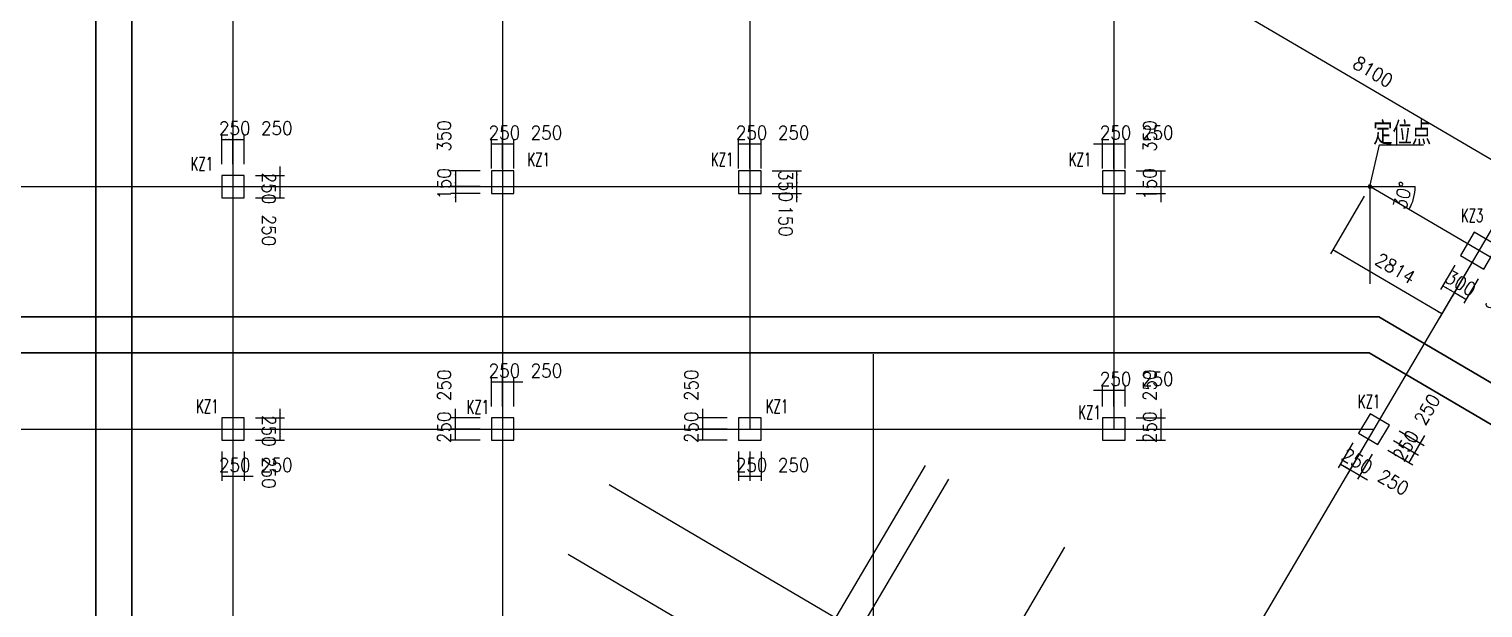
# Model space of a CAD drawing. Extents: x 387171 to 699106, y 11966 to 245688.
# Drawn here: x 574722 to 607071, y 140705 to 153597 of the extents above; entities that cross this region are included whole.
import ezdxf
from ezdxf.enums import TextEntityAlignment as Align

# ---------------------------------------------------------------- set-up
doc = ezdxf.new("R2010")
doc.units = 0
doc.header["$LTSCALE"] = 100
doc.header["$MEASUREMENT"] = 0
for name, color, linetype in [('COLU', 7, 'Continuous'), ('DIM', 3, 'Continuous'), ('DOTE', 253, 'Continuous'), ('h后浇带', 51, 'Continuous'), ('L-AXIS', 3, 'Continuous'), ('NUM', 7, 'Continuous')]:
    doc.layers.add(name, color=color, linetype=linetype)
doc.styles.get("Standard").update_dxf_attribs({"font": 'standard'})
doc.dimstyles.get("Standard").update_dxf_attribs({"dimtxt": 300, "dimasz": 100, "dimexe": 100, "dimexo": 250, "dimgap": 100, "dimtad": 0, "dimtoh": 1, "dimdec": 0, "dimdsep": 46, "dimcen": 0.09, "dimclrt": 7, "dimadec": 0, "dimazin": 0, "dimtfac": 1, "dimtdec": 4, "dimtofl": 0, "dimtmove": 0, "dimatfit": 3, "dimfxl": 1, "dimtolj": 1, "dimtzin": 0, "dimarcsym": 0})

# ---------------------------------------------------------------- blocks, each defined once
blk = doc.blocks.new('*D436')
at = {"layer": 'L-AXIS', "color": 0, "linetype": 'ByBlock', "lineweight": -2}
for p, q in [((600707, 153967), (601010, 154483)), ((600959, 154396), (607942, 150291)), ((607689, 149861), (607992, 150377))]:
    blk.add_line(p, q, dxfattribs=at)
for points in [[(600959, 154396), (601054, 154360), (601037, 154331)], [(607942, 150291), (607847, 150327), (607864, 150356)]]:
    blk.add_solid(points, dxfattribs=at)
at = {"layer": 'L-AXIS', "color": 7, "linetype": 'Continuous', "lineweight": -2, "insert": (604628, 152645), "char_height": 300, "width": 775, "attachment_point": 5, "rotation": 329.5454}
blk.add_mtext('8100', dxfattribs=at)
blk = doc.blocks.new('*D441')
at = {"layer": 'L-AXIS', "color": 0, "linetype": 'ByBlock', "lineweight": -2}
blk.add_arc((604558, 150088), 1006, 329.5454, 0, dxfattribs=at)
for points in [[(605563, 150088), (605575, 149987), (605542, 149989)], [(605425, 149578), (605456, 149675), (605486, 149659)]]:
    blk.add_solid(points, dxfattribs=at)
at = {"layer": 'L-AXIS', "color": 7, "linetype": 'Continuous', "lineweight": -2, "insert": (605432, 149850), "char_height": 300, "width": 453.33, "attachment_point": 8, "rotation": 74.7727}
blk.add_mtext('30%%D', dxfattribs=at)
blk = doc.blocks.new('*D4102')
at = {"layer": 'L-AXIS', "color": 0, "linetype": 'ByBlock', "lineweight": -2}
for p, q in [((604431, 149872), (603679, 148593)), ((606155, 147252), (603729, 148679)), ((606857, 148446), (606104, 147166))]:
    blk.add_line(p, q, dxfattribs=at)
for points in [[(603729, 148679), (603824, 148642), (603807, 148614)], [(606155, 147252), (606060, 147289), (606077, 147317)]]:
    blk.add_solid(points, dxfattribs=at)
at = {"layer": 'L-AXIS', "color": 7, "linetype": 'Continuous', "lineweight": -2, "insert": (605120, 148267), "char_height": 300, "width": 780, "attachment_point": 5, "rotation": 329.5454}
blk.add_mtext('2814', dxfattribs=at)
blk = doc.blocks.new('*D1767')
at = {"layer": 'DIM', "color": 0, "linetype": 'ByBlock', "lineweight": -2}
for p, q in [((579008, 150588), (579008, 151238)), ((579008, 151138), (579258, 151138)), ((579258, 150588), (579258, 151238))]:
    blk.add_line(p, q, dxfattribs=at)
for points in [[(579008, 151138), (579108, 151155), (579108, 151121)], [(579258, 151138), (579158, 151121), (579158, 151155)]]:
    blk.add_solid(points, dxfattribs=at)
at = {"layer": 'DIM', "color": 7, "linetype": 'Continuous', "lineweight": -2, "insert": (579298, 151388), "char_height": 300, "width": 566.67, "attachment_point": 5}
blk.add_mtext('250', dxfattribs=at)
blk = doc.blocks.new('*D1379')
at = {"layer": 'DIM', "color": 0, "linetype": 'ByBlock', "lineweight": -2}
for p, q in [((579258, 150588), (579258, 151238)), ((579258, 151138), (579508, 151138)), ((579508, 150588), (579508, 151238))]:
    blk.add_line(p, q, dxfattribs=at)
for points in [[(579258, 151138), (579358, 151155), (579358, 151121)], [(579508, 151138), (579408, 151121), (579408, 151155)]]:
    blk.add_solid(points, dxfattribs=at)
at = {"layer": 'DIM', "color": 7, "linetype": 'Continuous', "lineweight": -2, "insert": (580234, 151388), "char_height": 300, "width": 566.67, "attachment_point": 5}
blk.add_mtext('250', dxfattribs=at)
blk = doc.blocks.new('*D2144')
at = {"layer": 'DIM', "color": 0, "linetype": 'ByBlock', "lineweight": -2}
for p, q in [((579758, 150088), (580408, 150088)), ((579758, 149838), (580408, 149838)), ((580308, 149838), (580308, 150088))]:
    blk.add_line(p, q, dxfattribs=at)
for points in [[(580308, 150088), (580325, 149988), (580291, 149988)], [(580308, 149838), (580291, 149938), (580325, 149938)]]:
    blk.add_solid(points, dxfattribs=at)
at = {"layer": 'DIM', "color": 7, "linetype": 'Continuous', "lineweight": -2, "insert": (580058, 149112), "char_height": 300, "width": 566.67, "attachment_point": 5, "rotation": 270}
blk.add_mtext('250', dxfattribs=at)
blk = doc.blocks.new('*D1906')
at = {"layer": 'DIM', "color": 0, "linetype": 'ByBlock', "lineweight": -2}
for p, q in [((580308, 149888), (580308, 150538)), ((579758, 150338), (580408, 150338)), ((579758, 150088), (580408, 150088))]:
    blk.add_line(p, q, dxfattribs=at)
for points in [[(580308, 150338), (580291, 150438), (580325, 150438)], [(580308, 150088), (580325, 149988), (580291, 149988)]]:
    blk.add_solid(points, dxfattribs=at)
at = {"layer": 'DIM', "color": 7, "linetype": 'Continuous', "lineweight": -2, "insert": (580058, 150048), "char_height": 300, "width": 566.67, "attachment_point": 5, "rotation": 270}
blk.add_mtext('250', dxfattribs=at)
blk = doc.blocks.new('*D3029')
at = {"layer": 'DIM', "color": 0, "linetype": 'ByBlock', "lineweight": -2}
for p, q in [((579008, 144188), (579008, 143538)), ((579258, 144188), (579258, 143538)), ((579008, 143638), (579258, 143638))]:
    blk.add_line(p, q, dxfattribs=at)
for points in [[(579008, 143638), (579108, 143655), (579108, 143621)], [(579258, 143638), (579158, 143621), (579158, 143655)]]:
    blk.add_solid(points, dxfattribs=at)
at = {"layer": 'DIM', "color": 7, "linetype": 'Continuous', "lineweight": -2, "insert": (579298, 143888), "char_height": 300, "width": 566.67, "attachment_point": 5}
blk.add_mtext('250', dxfattribs=at)
blk = doc.blocks.new('*D2632')
at = {"layer": 'DIM', "color": 0, "linetype": 'ByBlock', "lineweight": -2}
for p, q in [((579258, 144188), (579258, 143538)), ((579508, 144188), (579508, 143538)), ((579058, 143638), (579708, 143638))]:
    blk.add_line(p, q, dxfattribs=at)
for points in [[(579258, 143638), (579158, 143621), (579158, 143655)], [(579508, 143638), (579608, 143655), (579608, 143621)]]:
    blk.add_solid(points, dxfattribs=at)
at = {"layer": 'DIM', "color": 7, "linetype": 'Continuous', "lineweight": -2, "insert": (580234, 143888), "char_height": 300, "width": 566.67, "attachment_point": 5}
blk.add_mtext('250', dxfattribs=at)
blk = doc.blocks.new('*D3381')
at = {"layer": 'DIM', "color": 0, "linetype": 'ByBlock', "lineweight": -2}
for p, q in [((579758, 144688), (580408, 144688)), ((580308, 144438), (580308, 144688)), ((579758, 144438), (580408, 144438))]:
    blk.add_line(p, q, dxfattribs=at)
for points in [[(580308, 144688), (580325, 144588), (580291, 144588)], [(580308, 144438), (580291, 144538), (580325, 144538)]]:
    blk.add_solid(points, dxfattribs=at)
at = {"layer": 'DIM', "color": 7, "linetype": 'Continuous', "lineweight": -2, "insert": (580058, 143712), "char_height": 300, "width": 566.67, "attachment_point": 5, "rotation": 270}
blk.add_mtext('250', dxfattribs=at)
blk = doc.blocks.new('*D3166')
at = {"layer": 'DIM', "color": 0, "linetype": 'ByBlock', "lineweight": -2}
for p, q in [((579758, 144938), (580408, 144938)), ((580308, 144488), (580308, 145138)), ((579758, 144688), (580408, 144688))]:
    blk.add_line(p, q, dxfattribs=at)
for points in [[(580308, 144938), (580291, 145038), (580325, 145038)], [(580308, 144688), (580325, 144588), (580291, 144588)]]:
    blk.add_solid(points, dxfattribs=at)
at = {"layer": 'DIM', "color": 7, "linetype": 'Continuous', "lineweight": -2, "insert": (580058, 144648), "char_height": 300, "width": 566.67, "attachment_point": 5, "rotation": 270}
blk.add_mtext('250', dxfattribs=at)
blk = doc.blocks.new('*D38')
at = {"layer": 'DIM', "color": 0, "linetype": 'ByBlock', "lineweight": -2}
for p, q in [((604178, 144384), (603849, 143823)), ((604394, 144257), (604064, 143697)), ((603900, 143910), (604115, 143783))]:
    blk.add_line(p, q, dxfattribs=at)
for points in [[(603900, 143910), (603994, 143873), (603977, 143844)], [(604115, 143783), (604020, 143819), (604037, 143848)]]:
    blk.add_solid(points, dxfattribs=at)
at = {"layer": 'DIM', "color": 7, "linetype": 'Continuous', "lineweight": -2, "insert": (604276, 143978), "char_height": 300, "width": 566.67, "attachment_point": 5, "rotation": 329.5454}
blk.add_mtext('250', dxfattribs=at)
blk = doc.blocks.new('*D4366')
at = {"layer": 'DIM', "color": 0, "linetype": 'ByBlock', "lineweight": -2}
for p, q in [((604394, 144257), (604064, 143697)), ((604609, 144130), (604280, 143570)), ((603943, 143884), (604503, 143555))]:
    blk.add_line(p, q, dxfattribs=at)
for points in [[(604115, 143783), (604020, 143819), (604037, 143848)], [(604331, 143656), (604425, 143620), (604408, 143591)]]:
    blk.add_solid(points, dxfattribs=at)
at = {"layer": 'DIM', "color": 7, "linetype": 'Continuous', "lineweight": -2, "insert": (605083, 143503), "char_height": 300, "width": 566.67, "attachment_point": 5, "rotation": 329.5454}
blk.add_mtext('250', dxfattribs=at)
blk = doc.blocks.new('*D557')
at = {"layer": 'DIM', "color": 0, "linetype": 'ByBlock', "lineweight": -2}
for p, q in [((605078, 144435), (605639, 144105)), ((604952, 144219), (605512, 143890)), ((605426, 143940), (605552, 144156))]:
    blk.add_line(p, q, dxfattribs=at)
for points in [[(605426, 143940), (605462, 144035), (605491, 144018)], [(605552, 144156), (605516, 144061), (605487, 144078)]]:
    blk.add_solid(points, dxfattribs=at)
at = {"layer": 'DIM', "color": 7, "linetype": 'Continuous', "lineweight": -2, "insert": (605357, 144317), "char_height": 300, "width": 566.67, "attachment_point": 5, "rotation": 59.5454}
blk.add_mtext('250', dxfattribs=at)
blk = doc.blocks.new('*D182')
at = {"layer": 'DIM', "color": 0, "linetype": 'ByBlock', "lineweight": -2}
for p, q in [((605205, 144650), (605765, 144321)), ((605078, 144435), (605639, 144105)), ((605451, 143983), (605780, 144544))]:
    blk.add_line(p, q, dxfattribs=at)
for points in [[(605679, 144371), (605715, 144466), (605744, 144449)], [(605552, 144156), (605516, 144061), (605487, 144078)]]:
    blk.add_solid(points, dxfattribs=at)
at = {"layer": 'DIM', "color": 7, "linetype": 'Continuous', "lineweight": -2, "insert": (605832, 145124), "char_height": 300, "width": 566.67, "attachment_point": 5, "rotation": 59.5454}
blk.add_mtext('250', dxfattribs=at)
blk = doc.blocks.new('*D1077')
at = {"layer": 'DIM', "color": 0, "linetype": 'ByBlock', "lineweight": -2}
for p, q in [((598608, 150488), (598608, 151138)), ((598858, 150488), (598858, 151138)), ((598408, 151038), (599058, 151038))]:
    blk.add_line(p, q, dxfattribs=at)
for points in [[(598608, 151038), (598508, 151021), (598508, 151055)], [(598858, 151038), (598958, 151055), (598958, 151021)]]:
    blk.add_solid(points, dxfattribs=at)
at = {"layer": 'DIM', "color": 7, "linetype": 'Continuous', "lineweight": -2, "insert": (598898, 151288), "char_height": 300, "width": 566.67, "attachment_point": 5}
blk.add_mtext('250', dxfattribs=at)
blk = doc.blocks.new('*D1262')
at = {"layer": 'DIM', "color": 0, "linetype": 'ByBlock', "lineweight": -2}
for p, q in [((598858, 150488), (598858, 151138)), ((599108, 150488), (599108, 151138)), ((598858, 151038), (599108, 151038))]:
    blk.add_line(p, q, dxfattribs=at)
for points in [[(598858, 151038), (598958, 151055), (598958, 151021)], [(599108, 151038), (599008, 151021), (599008, 151055)]]:
    blk.add_solid(points, dxfattribs=at)
at = {"layer": 'DIM', "color": 7, "linetype": 'Continuous', "lineweight": -2, "insert": (599834, 151288), "char_height": 300, "width": 566.67, "attachment_point": 5}
blk.add_mtext('250', dxfattribs=at)
blk = doc.blocks.new('*D864')
at = {"layer": 'DIM', "color": 0, "linetype": 'ByBlock', "lineweight": -2}
for p, q in [((599908, 149738), (599908, 150288)), ((599358, 150088), (600008, 150088)), ((599358, 149938), (600008, 149938))]:
    blk.add_line(p, q, dxfattribs=at)
for points in [[(599908, 150088), (599891, 150188), (599925, 150188)], [(599908, 149938), (599925, 149838), (599891, 149838)]]:
    blk.add_solid(points, dxfattribs=at)
at = {"layer": 'DIM', "color": 7, "linetype": 'Continuous', "lineweight": -2, "insert": (599658, 150149), "char_height": 300, "width": 476.67, "attachment_point": 5, "rotation": 90}
blk.add_mtext('150', dxfattribs=at)
blk = doc.blocks.new('*D1770')
at = {"layer": 'DIM', "color": 0, "linetype": 'ByBlock', "lineweight": -2}
for p, q in [((599358, 150438), (600008, 150438)), ((599908, 150088), (599908, 150438)), ((599358, 150088), (600008, 150088))]:
    blk.add_line(p, q, dxfattribs=at)
for points in [[(599908, 150438), (599925, 150338), (599891, 150338)], [(599908, 150088), (599891, 150188), (599925, 150188)]]:
    blk.add_solid(points, dxfattribs=at)
at = {"layer": 'DIM', "color": 7, "linetype": 'Continuous', "lineweight": -2, "insert": (599658, 151214), "char_height": 300, "width": 566.67, "attachment_point": 5, "rotation": 90}
blk.add_mtext('350', dxfattribs=at)
blk = doc.blocks.new('*D3011')
at = {"layer": 'DIM', "color": 0, "linetype": 'ByBlock', "lineweight": -2}
for p, q in [((598608, 145188), (598608, 145654)), ((598858, 145188), (598858, 145654)), ((598408, 145554), (599058, 145554))]:
    blk.add_line(p, q, dxfattribs=at)
for points in [[(598608, 145554), (598508, 145538), (598508, 145571)], [(598858, 145554), (598958, 145571), (598958, 145538)]]:
    blk.add_solid(points, dxfattribs=at)
at = {"layer": 'DIM', "color": 7, "linetype": 'Continuous', "lineweight": -2, "insert": (598898, 145804), "char_height": 300, "width": 566.67, "attachment_point": 5}
blk.add_mtext('250', dxfattribs=at)
blk = doc.blocks.new('*D2608')
at = {"layer": 'DIM', "color": 0, "linetype": 'ByBlock', "lineweight": -2}
for p, q in [((598858, 145188), (598858, 145654)), ((599108, 145188), (599108, 145654)), ((598858, 145554), (599108, 145554))]:
    blk.add_line(p, q, dxfattribs=at)
for points in [[(598858, 145554), (598958, 145571), (598958, 145538)], [(599108, 145554), (599008, 145538), (599008, 145571)]]:
    blk.add_solid(points, dxfattribs=at)
at = {"layer": 'DIM', "color": 7, "linetype": 'Continuous', "lineweight": -2, "insert": (599834, 145804), "char_height": 300, "width": 566.67, "attachment_point": 5}
blk.add_mtext('250', dxfattribs=at)
blk = doc.blocks.new('*D3359')
at = {"layer": 'DIM', "color": 0, "linetype": 'ByBlock', "lineweight": -2}
for p, q in [((599358, 144688), (600008, 144688)), ((599908, 144438), (599908, 144688)), ((599358, 144438), (600008, 144438))]:
    blk.add_line(p, q, dxfattribs=at)
for points in [[(599908, 144688), (599925, 144588), (599891, 144588)], [(599908, 144438), (599891, 144538), (599925, 144538)]]:
    blk.add_solid(points, dxfattribs=at)
at = {"layer": 'DIM', "color": 7, "linetype": 'Continuous', "lineweight": -2, "insert": (599658, 144728), "char_height": 300, "width": 566.67, "attachment_point": 5, "rotation": 90}
blk.add_mtext('250', dxfattribs=at)
blk = doc.blocks.new('*D3152')
at = {"layer": 'DIM', "color": 0, "linetype": 'ByBlock', "lineweight": -2}
for p, q in [((599358, 144938), (600008, 144938)), ((599908, 144488), (599908, 145138)), ((599358, 144688), (600008, 144688))]:
    blk.add_line(p, q, dxfattribs=at)
for points in [[(599908, 144938), (599891, 145038), (599925, 145038)], [(599908, 144688), (599925, 144588), (599891, 144588)]]:
    blk.add_solid(points, dxfattribs=at)
at = {"layer": 'DIM', "color": 7, "linetype": 'Continuous', "lineweight": -2, "insert": (599658, 145664), "char_height": 300, "width": 566.67, "attachment_point": 5, "rotation": 90}
blk.add_mtext('250', dxfattribs=at)
blk = doc.blocks.new('*D3896')
at = {"layer": 'DIM', "color": 0, "linetype": 'ByBlock', "lineweight": -2}
for p, q in [((590508, 150488), (590508, 151138)), ((590758, 150488), (590758, 151138)), ((590508, 151038), (590758, 151038))]:
    blk.add_line(p, q, dxfattribs=at)
for points in [[(590508, 151038), (590608, 151055), (590608, 151021)], [(590758, 151038), (590658, 151021), (590658, 151055)]]:
    blk.add_solid(points, dxfattribs=at)
at = {"layer": 'DIM', "color": 7, "linetype": 'Continuous', "lineweight": -2, "insert": (590798, 151288), "char_height": 300, "width": 566.67, "attachment_point": 5}
blk.add_mtext('250', dxfattribs=at)
blk = doc.blocks.new('*D3657')
at = {"layer": 'DIM', "color": 0, "linetype": 'ByBlock', "lineweight": -2}
for p, q in [((590758, 150488), (590758, 151138)), ((591008, 150488), (591008, 151138)), ((590758, 151038), (591008, 151038))]:
    blk.add_line(p, q, dxfattribs=at)
for points in [[(590758, 151038), (590858, 151055), (590858, 151021)], [(591008, 151038), (590908, 151021), (590908, 151055)]]:
    blk.add_solid(points, dxfattribs=at)
at = {"layer": 'DIM', "color": 7, "linetype": 'Continuous', "lineweight": -2, "insert": (591734, 151288), "char_height": 300, "width": 566.67, "attachment_point": 5}
blk.add_mtext('250', dxfattribs=at)
blk = doc.blocks.new('*D3847')
at = {"layer": 'DIM', "color": 0, "linetype": 'ByBlock', "lineweight": -2}
for p, q in [((591808, 149738), (591808, 150288)), ((591258, 150088), (591908, 150088)), ((591258, 149938), (591908, 149938))]:
    blk.add_line(p, q, dxfattribs=at)
for points in [[(591808, 150088), (591791, 150188), (591825, 150188)], [(591808, 149938), (591825, 149838), (591791, 149838)]]:
    blk.add_solid(points, dxfattribs=at)
at = {"layer": 'DIM', "color": 7, "linetype": 'Continuous', "lineweight": -2, "insert": (591558, 149323), "char_height": 300, "width": 476.67, "attachment_point": 5, "rotation": 270}
blk.add_mtext('150', dxfattribs=at)
blk = doc.blocks.new('*D21')
at = {"layer": 'DIM', "color": 0, "linetype": 'ByBlock', "lineweight": -2}
for p, q in [((591258, 150438), (591908, 150438)), ((591808, 150088), (591808, 150438)), ((591258, 150088), (591908, 150088))]:
    blk.add_line(p, q, dxfattribs=at)
for points in [[(591808, 150438), (591825, 150338), (591791, 150338)], [(591808, 150088), (591791, 150188), (591825, 150188)]]:
    blk.add_solid(points, dxfattribs=at)
at = {"layer": 'DIM', "color": 7, "linetype": 'Continuous', "lineweight": -2, "insert": (591558, 150098), "char_height": 300, "width": 566.67, "attachment_point": 5, "rotation": 270}
blk.add_mtext('350', dxfattribs=at)
blk = doc.blocks.new('*D4354')
at = {"layer": 'DIM', "color": 0, "linetype": 'ByBlock', "lineweight": -2}
for p, q in [((590258, 144938), (589608, 144938)), ((589708, 145138), (589708, 144488)), ((590258, 144688), (589608, 144688))]:
    blk.add_line(p, q, dxfattribs=at)
for points in [[(589708, 144938), (589691, 145038), (589725, 145038)], [(589708, 144688), (589725, 144588), (589691, 144588)]]:
    blk.add_solid(points, dxfattribs=at)
at = {"layer": 'DIM', "color": 7, "linetype": 'Continuous', "lineweight": -2, "insert": (589458, 145664), "char_height": 300, "width": 566.67, "attachment_point": 5, "rotation": 90}
blk.add_mtext('250', dxfattribs=at)
blk = doc.blocks.new('*D535')
at = {"layer": 'DIM', "color": 0, "linetype": 'ByBlock', "lineweight": -2}
for p, q in [((590258, 144688), (589608, 144688)), ((589708, 144688), (589708, 144438)), ((590258, 144438), (589608, 144438))]:
    blk.add_line(p, q, dxfattribs=at)
for points in [[(589708, 144688), (589725, 144588), (589691, 144588)], [(589708, 144438), (589691, 144538), (589725, 144538)]]:
    blk.add_solid(points, dxfattribs=at)
at = {"layer": 'DIM', "color": 7, "linetype": 'Continuous', "lineweight": -2, "insert": (589458, 144728), "char_height": 300, "width": 566.67, "attachment_point": 5, "rotation": 90}
blk.add_mtext('250', dxfattribs=at)
blk = doc.blocks.new('*D164')
at = {"layer": 'DIM', "color": 0, "linetype": 'ByBlock', "lineweight": -2}
for p, q in [((590508, 144188), (590508, 143538)), ((590758, 144188), (590758, 143538)), ((590508, 143638), (590758, 143638))]:
    blk.add_line(p, q, dxfattribs=at)
for points in [[(590508, 143638), (590608, 143655), (590608, 143621)], [(590758, 143638), (590658, 143621), (590658, 143655)]]:
    blk.add_solid(points, dxfattribs=at)
at = {"layer": 'DIM', "color": 7, "linetype": 'Continuous', "lineweight": -2, "insert": (590798, 143888), "char_height": 300, "width": 566.67, "attachment_point": 5}
blk.add_mtext('250', dxfattribs=at)
blk = doc.blocks.new('*D1054')
at = {"layer": 'DIM', "color": 0, "linetype": 'ByBlock', "lineweight": -2}
for p, q in [((590758, 144188), (590758, 143538)), ((591008, 144188), (591008, 143538)), ((590758, 143638), (591008, 143638))]:
    blk.add_line(p, q, dxfattribs=at)
for points in [[(590758, 143638), (590858, 143655), (590858, 143621)], [(591008, 143638), (590908, 143621), (590908, 143655)]]:
    blk.add_solid(points, dxfattribs=at)
at = {"layer": 'DIM', "color": 7, "linetype": 'Continuous', "lineweight": -2, "insert": (591734, 143888), "char_height": 300, "width": 566.67, "attachment_point": 5}
blk.add_mtext('250', dxfattribs=at)
blk = doc.blocks.new('*D3198')
at = {"layer": 'DIM', "color": 0, "linetype": 'ByBlock', "lineweight": -2}
for p, q in [((584758, 150438), (584108, 150438)), ((584208, 150438), (584208, 150088)), ((584758, 150088), (584108, 150088))]:
    blk.add_line(p, q, dxfattribs=at)
for points in [[(584208, 150438), (584225, 150338), (584191, 150338)], [(584208, 150088), (584191, 150188), (584225, 150188)]]:
    blk.add_solid(points, dxfattribs=at)
at = {"layer": 'DIM', "color": 7, "linetype": 'Continuous', "lineweight": -2, "insert": (583958, 151214), "char_height": 300, "width": 566.67, "attachment_point": 5, "rotation": 90}
blk.add_mtext('350', dxfattribs=at)
blk = doc.blocks.new('*D2802')
at = {"layer": 'DIM', "color": 0, "linetype": 'ByBlock', "lineweight": -2}
for p, q in [((584208, 150288), (584208, 149738)), ((584758, 150088), (584108, 150088)), ((584758, 149938), (584108, 149938))]:
    blk.add_line(p, q, dxfattribs=at)
for points in [[(584208, 150088), (584191, 150188), (584225, 150188)], [(584208, 149938), (584225, 149838), (584191, 149838)]]:
    blk.add_solid(points, dxfattribs=at)
at = {"layer": 'DIM', "color": 7, "linetype": 'Continuous', "lineweight": -2, "insert": (583958, 150149), "char_height": 300, "width": 476.67, "attachment_point": 5, "rotation": 90}
blk.add_mtext('150', dxfattribs=at)
blk = doc.blocks.new('*D2999')
at = {"layer": 'DIM', "color": 0, "linetype": 'ByBlock', "lineweight": -2}
for p, q in [((585008, 150488), (585008, 151138)), ((585258, 150488), (585258, 151138)), ((585008, 151038), (585258, 151038))]:
    blk.add_line(p, q, dxfattribs=at)
for points in [[(585008, 151038), (585108, 151055), (585108, 151021)], [(585258, 151038), (585158, 151021), (585158, 151055)]]:
    blk.add_solid(points, dxfattribs=at)
at = {"layer": 'DIM', "color": 7, "linetype": 'Continuous', "lineweight": -2, "insert": (585298, 151288), "char_height": 300, "width": 566.67, "attachment_point": 5}
blk.add_mtext('250', dxfattribs=at)
blk = doc.blocks.new('*D3879')
at = {"layer": 'DIM', "color": 0, "linetype": 'ByBlock', "lineweight": -2}
for p, q in [((585258, 150488), (585258, 151138)), ((585508, 150488), (585508, 151138)), ((585258, 151038), (585508, 151038))]:
    blk.add_line(p, q, dxfattribs=at)
for points in [[(585258, 151038), (585358, 151055), (585358, 151021)], [(585508, 151038), (585408, 151021), (585408, 151055)]]:
    blk.add_solid(points, dxfattribs=at)
at = {"layer": 'DIM', "color": 7, "linetype": 'Continuous', "lineweight": -2, "insert": (586234, 151288), "char_height": 300, "width": 566.67, "attachment_point": 5}
blk.add_mtext('250', dxfattribs=at)
blk = doc.blocks.new('*D3491')
at = {"layer": 'DIM', "color": 0, "linetype": 'ByBlock', "lineweight": -2}
for p, q in [((585008, 145188), (585008, 145838)), ((585008, 145738), (585258, 145738)), ((585258, 145188), (585258, 145838))]:
    blk.add_line(p, q, dxfattribs=at)
for points in [[(585008, 145738), (585108, 145755), (585108, 145721)], [(585258, 145738), (585158, 145721), (585158, 145755)]]:
    blk.add_solid(points, dxfattribs=at)
at = {"layer": 'DIM', "color": 7, "linetype": 'Continuous', "lineweight": -2, "insert": (585298, 145988), "char_height": 300, "width": 566.67, "attachment_point": 5}
blk.add_mtext('250', dxfattribs=at)
blk = doc.blocks.new('*D4238')
at = {"layer": 'DIM', "color": 0, "linetype": 'ByBlock', "lineweight": -2}
for p, q in [((585058, 145738), (585708, 145738)), ((585258, 145188), (585258, 145838)), ((585508, 145188), (585508, 145838))]:
    blk.add_line(p, q, dxfattribs=at)
for points in [[(585258, 145738), (585158, 145721), (585158, 145755)], [(585508, 145738), (585608, 145755), (585608, 145721)]]:
    blk.add_solid(points, dxfattribs=at)
at = {"layer": 'DIM', "color": 7, "linetype": 'Continuous', "lineweight": -2, "insert": (586234, 145988), "char_height": 300, "width": 566.67, "attachment_point": 5}
blk.add_mtext('250', dxfattribs=at)
blk = doc.blocks.new('*D4017')
at = {"layer": 'DIM', "color": 0, "linetype": 'ByBlock', "lineweight": -2}
for p, q in [((584758, 144688), (584108, 144688)), ((584208, 144438), (584208, 144688)), ((584758, 144438), (584108, 144438))]:
    blk.add_line(p, q, dxfattribs=at)
for points in [[(584208, 144688), (584225, 144588), (584191, 144588)], [(584208, 144438), (584191, 144538), (584225, 144538)]]:
    blk.add_solid(points, dxfattribs=at)
at = {"layer": 'DIM', "color": 7, "linetype": 'Continuous', "lineweight": -2, "insert": (583958, 144728), "char_height": 300, "width": 566.67, "attachment_point": 5, "rotation": 90}
blk.add_mtext('250', dxfattribs=at)
blk = doc.blocks.new('*D203')
at = {"layer": 'DIM', "color": 0, "linetype": 'ByBlock', "lineweight": -2}
for p, q in [((584758, 144938), (584108, 144938)), ((584208, 144488), (584208, 145138)), ((584758, 144688), (584108, 144688))]:
    blk.add_line(p, q, dxfattribs=at)
for points in [[(584208, 144938), (584191, 145038), (584225, 145038)], [(584208, 144688), (584225, 144588), (584191, 144588)]]:
    blk.add_solid(points, dxfattribs=at)
at = {"layer": 'DIM', "color": 7, "linetype": 'Continuous', "lineweight": -2, "insert": (583958, 145664), "char_height": 300, "width": 566.67, "attachment_point": 5, "rotation": 90}
blk.add_mtext('250', dxfattribs=at)
blk = doc.blocks.new('*D1425')
at = {"layer": 'DIM', "color": 0, "linetype": 'ByBlock', "lineweight": -2}
for p, q in [((606446, 148340), (606126, 147796)), ((606705, 148187), (606385, 147644)), ((606177, 147882), (606436, 147730))]:
    blk.add_line(p, q, dxfattribs=at)
for points in [[(606177, 147882), (606272, 147846), (606255, 147817)], [(606436, 147730), (606341, 147766), (606358, 147795)]]:
    blk.add_solid(points, dxfattribs=at)
at = {"layer": 'DIM', "color": 7, "linetype": 'Continuous', "lineweight": -2, "insert": (606576, 147938), "char_height": 300, "width": 566.67, "attachment_point": 5, "rotation": 329.5454}
blk.add_mtext('300', dxfattribs=at)
blk = doc.blocks.new('*D1821')
at = {"layer": 'DIM', "color": 0, "linetype": 'ByBlock', "lineweight": -2}
for p, q in [((606705, 148187), (606385, 147644)), ((606963, 148035), (606644, 147492)), ((606436, 147730), (606694, 147578))]:
    blk.add_line(p, q, dxfattribs=at)
for points in [[(606436, 147730), (606530, 147693), (606514, 147665)], [(606694, 147578), (606600, 147614), (606617, 147643)]]:
    blk.add_solid(points, dxfattribs=at)
at = {"layer": 'DIM', "color": 7, "linetype": 'Continuous', "lineweight": -2, "insert": (607469, 147412), "char_height": 300, "width": 566.67, "attachment_point": 5, "rotation": 329.5454}
blk.add_mtext('300', dxfattribs=at)
blk = doc.blocks.new('后浇带现场')
at = {"color": 6, "lineweight": 30}
for points in [[(760007, 730049), (760007, 673430), (717757, 673430), (717757, 730049)], [(759207, 730049), (759207, 674230), (718557, 674230), (718557, 730049)], [(806265, 663346), (787754, 674230), (759207, 674230), (759207, 625070)], [(805860, 662656), (787536, 673430), (760007, 673430), (760007, 625070)]]:
    blk.add_lwpolyline(points, dxfattribs=at)
at = {"layer": 'h后浇带', "color": 1}
for p, q in [((759207, 651530), (759207, 730049)), ((760007, 730049), (760007, 651530)), ((662168, 674230), (787754, 674230)), ((662200, 673430), (787536, 673430))]:
    blk.add_line(p, q, dxfattribs=at)

msp = doc.modelspace()

# ---------------------------------------------------------------- linework, layer by layer
at = {"layer": 'COLU'}
for points in [[(585008.1, 149937.9), (585508.1, 149937.9), (585508.1, 150437.9), (585008.1, 150437.9)], [(590508.1, 149937.9), (591008.1, 149937.9), (591008.1, 150437.9), (590508.1, 150437.9)], [(598608.1, 149937.9), (599108.1, 149937.9), (599108.1, 150437.9), (598608.1, 150437.9)], [(579008.1, 149837.9), (579508.1, 149837.9), (579508.1, 150337.9), (579008.1, 150337.9)], [(579008.1, 144437.9), (579508.1, 144437.9), (579508.1, 144937.9), (579008.1, 144937.9)], [(585008.1, 144437.9), (585508.1, 144437.9), (585508.1, 144937.9), (585008.1, 144937.9)], [(590508.1, 144437.9), (591008.1, 144437.9), (591008.1, 144937.9), (590508.1, 144937.9)], [(598608.1, 144437.9), (599108.1, 144437.9), (599108.1, 144937.9), (598608.1, 144937.9)], [(604305, 144599.1), (604736, 144345.7), (604989.4, 144776.7), (604558.4, 145030.2)]]:
    msp.add_lwpolyline(points, close=True, dxfattribs=at)
at = {"layer": 'COLU', "color": 200}
msp.add_lwpolyline([(606573, 148555), (607090.2, 148250.9), (607394.3, 148768.1), (606877.1, 149072.3)], close=True, dxfattribs=at)
at = {"layer": 'DOTE'}
for p, q in [((579258.1, 213087.9), (579258.1, 100087.9)), ((585258.1, 173087.9), (585258.1, 133287.9)), ((590758.1, 173087.9), (590758.1, 144687.9)), ((598858.1, 167587.9), (598858.1, 144687.9)), ((601053.4, 138575.8), (612913.9, 158747.3)), ((491246.2, 150087.9), (605563.5, 150087.9)), ((644089.8, 126843.9), (604557.8, 150087.9)), ((604557.8, 150087.9), (604557.8, 147925.2)), ((593508.1, 138687.9), (593508.1, 146357.9)), ((491462.9, 144687.9), (604647.2, 144687.9)), ((594660, 143880.5), (583042.3, 124121.8)), ((587628.3, 143453.4), (636841.8, 114516.9)), ((595177.3, 143576.4), (589686.9, 134238.7)), ((597763.4, 142055.8), (591360.6, 131166.4)), ((586716, 141901.7), (605891.9, 130626.7))]:
    msp.add_line(p, q, dxfattribs=at)
at = {"layer": 'L-AXIS'}
msp.add_lwpolyline([(604557.8, 150087.9), (604770.1, 151018.4), (605751.9, 151018.4)], dxfattribs=at)
msp.add_lwpolyline([(604523, 150102, 1), (604592.6, 150073.9, 1)], format="xyb", close=True, dxfattribs=at)

# ---------------------------------------------------------------- block references
at = {"color": 3, "lineweight": 30}
msp.add_blockref('后浇带现场', (-182998.7, -527042.1), dxfattribs=at)

# ---------------------------------------------------------------- texts
at = {"layer": 'L-AXIS', "width": 0.7}
msp.add_text('定位点', height=450, dxfattribs=at).set_placement((605275, 151071.7), align=Align.CENTER)
at = {"layer": 'NUM', "color": 200, "width": 0.7}
for s, p in [('KZ1', (585811.3, 150544)), ('KZ1', (589892.1, 150544)), ('KZ1', (597854.3, 150544)), ('KZ1', (578315.3, 150444)), ('KZ3', (606580.1, 149296.1)), ('KZ1', (578438.1, 145044)), ('KZ1', (584456, 145028.8)), ('KZ1', (591114.1, 145044)), ('KZ1', (604287.6, 145154.5)), ('KZ1', (598068.2, 144912.9))]:
    msp.add_text(s, height=300, dxfattribs=at).set_placement(p)

# ---------------------------------------------------------------- dimensions: what is measured, and where the dimension line sits
at = {"layer": 'DIM', "color": 200}
for p1, p2, distance, picture, middle in [((579008.1, 150337.9), (579258.1, 150337.9), 800, '*D1767', (578790, 151387.9)), ((579258.1, 150337.9), (579508.1, 150337.9), 800, '*D1379', (579726.1, 151387.9)), ((585008.1, 150437.9), (585008.1, 150087.9), -800, '*D3198', (583958.1, 150656)), ((585008.1, 150237.9), (585258.1, 150237.9), 800, '*D2999', (584790, 151287.9)), ((585258.1, 150237.9), (585508.1, 150237.9), 800, '*D3879', (585726.1, 151287.9)), ((590508.1, 150237.9), (590758.1, 150237.9), 800, '*D3896', (590290, 151287.9)), ((590758.1, 150237.9), (591008.1, 150237.9), 800, '*D3657', (591226.1, 151287.9)), ((598608.1, 150237.9), (598858.1, 150237.9), 800, '*D1077', (598390, 151287.9)), ((598858.1, 150237.9), (599108.1, 150237.9), 800, '*D1262', (599326.1, 151287.9)), ((599108.1, 150087.9), (599108.1, 150437.9), -800, '*D1770', (599658.1, 150656)), ((579508.1, 150087.9), (579508.1, 150337.9), -800, '*D1906', (580058.1, 150556)), ((585008.1, 150087.9), (585008.1, 149937.9), -800, '*D2802', (583958.1, 149736)), ((591008.1, 150087.9), (591008.1, 150437.9), -800, '*D21', (591558.1, 150656)), ((599108.1, 149937.9), (599108.1, 150087.9), -800, '*D864', (599658.1, 149736)), ((591008.1, 149937.9), (591008.1, 150087.9), -800, '*D3847', (591558.1, 149736)), ((579508.1, 149837.9), (579508.1, 150087.9), -800, '*D2144', (580058.1, 149619.9)), ((606573, 148555), (606831.6, 148403), -780.9, '*D1425', (606115.9, 148207.9)), ((585008.1, 144687.9), (585008.1, 144937.9), 800, '*D203', (583958.1, 145156)), ((585008.1, 144937.9), (585258.1, 144937.9), 800, '*D3491', (584790, 145987.9)), ((585258.1, 144937.9), (585508.1, 144937.9), 800, '*D4238', (585726.1, 145987.9)), ((590508.1, 144937.9), (590508.1, 144687.9), -800, '*D4354', (589458.1, 145156)), ((598608.1, 144937.9), (598858.1, 144937.9), 616.5, '*D3011', (598390, 145804.4)), ((598858.1, 144937.9), (599108.1, 144937.9), 616.5, '*D2608', (599326.1, 145804.4)), ((599108.1, 144687.9), (599108.1, 144937.9), -800, '*D3152', (599658.1, 145156)), ((604862.7, 144561.2), (604989.4, 144776.7), -800, '*D182', (605574.1, 144685.9)), ((579508.1, 144687.9), (579508.1, 144937.9), -800, '*D3166', (580058.1, 145156)), ((585008.1, 144437.9), (585008.1, 144687.9), 800, '*D4017', (583958.1, 144219.9)), ((590508.1, 144687.9), (590508.1, 144437.9), -800, '*D535', (589458.1, 144219.9)), ((599108.1, 144437.9), (599108.1, 144687.9), -800, '*D3359', (599658.1, 144219.9)), ((579508.1, 144437.9), (579508.1, 144687.9), -800, '*D3381', (580058.1, 144219.9)), ((604736, 144345.7), (604862.7, 144561.2), -800, '*D557', (605099.6, 143878.9)), ((579008.1, 144437.9), (579258.1, 144437.9), -800, '*D3029', (578790, 143887.9)), ((579258.1, 144437.9), (579508.1, 144437.9), -800, '*D2632', (579726.1, 143887.9)), ((590508.1, 144437.9), (590758.1, 144437.9), -800, '*D164', (590290, 143887.9)), ((590758.1, 144437.9), (591008.1, 144437.9), -800, '*D1054', (591226.1, 143887.9)), ((604305, 144599.1), (604520.5, 144472.4), -800, '*D38', (603838.2, 144235.6)), ((604520.5, 144472.4), (604736, 144345.7), -800, '*D4366', (604645.2, 143761.1))]:
    dim = msp.add_aligned_dim(p1=p1, p2=p2, distance=distance, dimstyle='Standard', dxfattribs=at)
    dim.commit()
    dim.dimension.update_dxf_attribs({"geometry": picture, "text_midpoint": middle})
dim = msp.add_linear_dim(base=(606694.4, 147577.7), p1=(606831.6, 148403), p2=(607090.2, 148250.9), angle=149.54537, dimstyle='Standard', dxfattribs=at)
dim.commit()
dim.dimension.update_dxf_attribs({"geometry": '*D1821', "text_midpoint": (607009.1, 147682.7)})
at = {"layer": 'L-AXIS'}
dim = msp.add_linear_dim(base=(607941.6, 150290.9), p1=(600579.9, 153751.3), p2=(607562.3, 149645.8), angle=329.54537, dimstyle='Standard', dxfattribs=at)
dim.commit()
dim.dimension.update_dxf_attribs({"geometry": '*D436', "text_midpoint": (604627.8, 152645.3)})
dim = msp.add_angular_dim_2l(base=(605501, 149739), line1=((604557.8, 150087.9), (606336.4, 150087.9)), line2=((604557.8, 150087.9), (606983.7, 148661.6)), dimstyle='Standard', dxfattribs=at)
dim.commit()
dim.dimension.update_dxf_attribs({"geometry": '*D441', "text_midpoint": (605190.5, 149915.7)})
dim = msp.add_aligned_dim(p1=(606983.7, 148661.6), p2=(604557.8, 150087.9), distance=1634.7, dimstyle='Standard', dxfattribs=at)
dim.commit()
dim.dimension.update_dxf_attribs({"geometry": '*D4102', "text_midpoint": (605119.6, 148267.3)})

doc.saveas('drawing.dxf')
